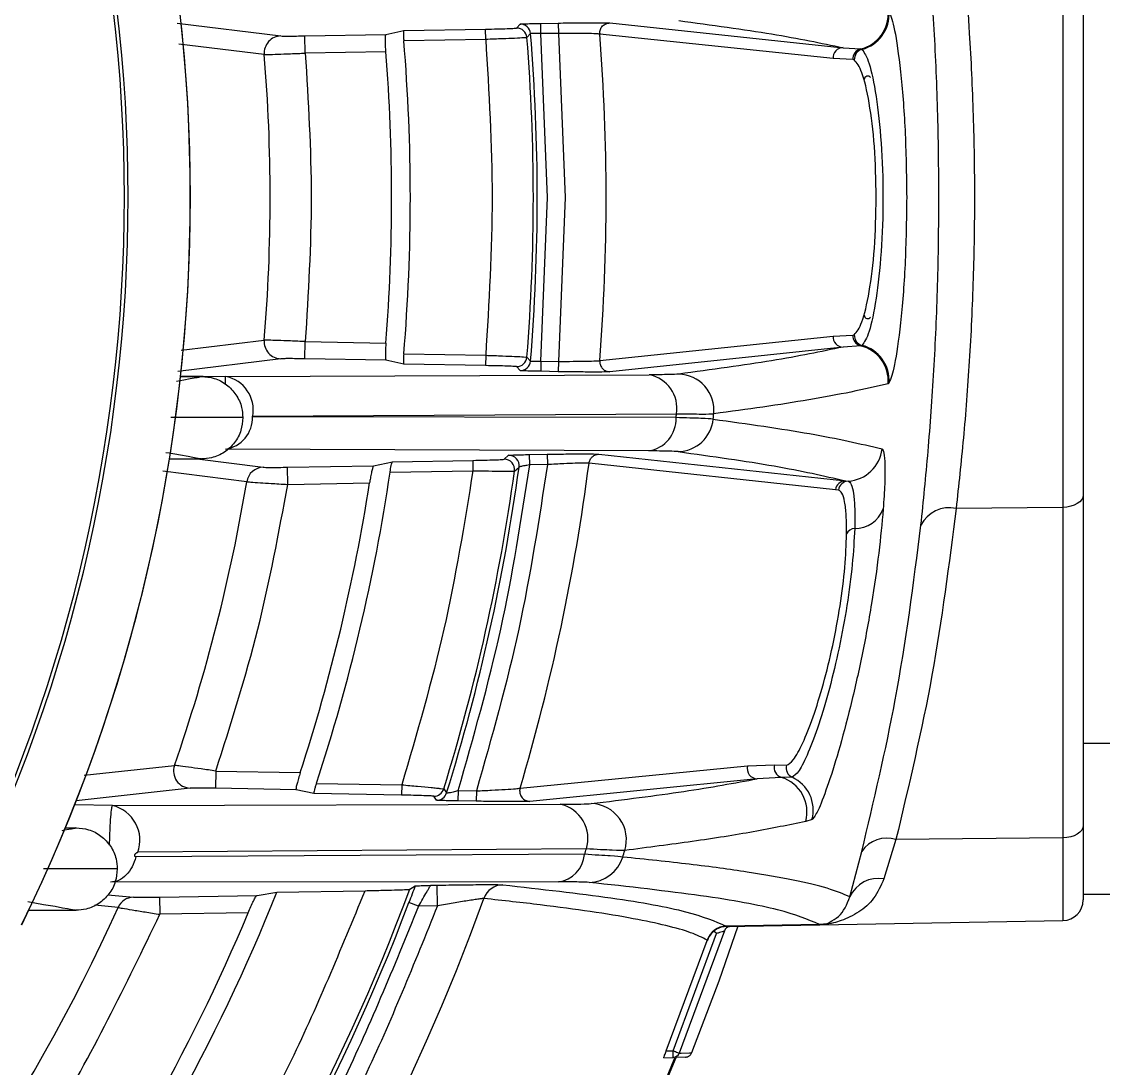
# Model space of a CAD drawing. Extents: x 6 to 134, y 3 to 97.
# Drawn here: x 131.004 to 132.576, y 40.251 to 41.772 of the extents above; entities that cross this region are included whole.
import ezdxf

# ---------------------------------------------------------------- set-up
doc = ezdxf.new("R2010")
doc.units = 0
doc.header["$MEASUREMENT"] = 0
doc.layers.add('OBJECT', color=7, linetype='CONTINUOUS')

msp = doc.modelspace()

# ---------------------------------------------------------------- linework, layer by layer
at = {"layer": 'OBJECT'}
for p, q in [((132.5466, 49.6965), (132.5466, 40.7239)), ((132.5171, 41.9668), (132.5171, 41.0662)), ((131.2302, 41.7694), (131.3809, 41.751)), ((131.5594, 41.7588), (131.6781, 41.7609)), ((131.6784, 41.7459), (131.6781, 41.7609)), ((131.7231, 41.7624), (131.7284, 41.7682)), ((131.7584, 41.7692), (131.7839, 41.7697)), ((131.7587, 41.7543), (131.7584, 41.7692)), ((131.7839, 41.7697), (131.7842, 41.7547)), ((131.8586, 41.7698), (132.1976, 41.7339)), ((131.4158, 41.751), (131.5335, 41.7531)), ((131.4162, 41.7261), (131.4158, 41.751)), ((131.5335, 41.7531), (131.5594, 41.7588)), ((131.6784, 41.7459), (131.5594, 41.7438)), ((131.7436, 41.7544), (131.7383, 41.7486)), ((131.7842, 41.7547), (131.7587, 41.7543)), ((131.7683, 41.5165), (131.7587, 41.7543)), ((131.7842, 41.7547), (131.7938, 41.5165)), ((131.844, 41.7548), (131.844, 41.7537)), ((131.8441, 41.7537), (131.844, 41.7548)), ((131.844, 41.7537), (131.8441, 41.7537)), ((132.1831, 41.718), (131.8441, 41.7537)), ((131.3566, 41.7239), (131.2325, 41.7389)), ((132.1976, 41.7339), (132.2232, 41.7321)), ((132.2232, 41.7321), (132.225, 41.7315)), ((131.5334, 41.7281), (131.4162, 41.7261)), ((132.2119, 41.7166), (132.1831, 41.718)), ((132.2138, 41.7161), (132.2119, 41.7166)), ((131.7587, 41.2788), (131.7683, 41.5165)), ((131.7938, 41.5165), (131.7842, 41.2783)), ((131.2358, 41.2945), (131.3566, 41.3091)), ((131.4158, 41.282), (131.4162, 41.307)), ((131.4162, 41.307), (131.5334, 41.3049)), ((131.8441, 41.2793), (132.1831, 41.315)), ((132.1831, 41.315), (132.2119, 41.3164)), ((132.2119, 41.3164), (132.2138, 41.3169)), ((131.5594, 41.2892), (131.6784, 41.2871)), ((132.1976, 41.2991), (131.8586, 41.2632)), ((132.2232, 41.3009), (132.1976, 41.2991)), ((132.225, 41.3015), (132.2232, 41.3009)), ((131.3809, 41.282), (131.2312, 41.2637)), ((131.5335, 41.2799), (131.4158, 41.282)), ((131.5594, 41.2742), (131.5335, 41.2799)), ((131.6781, 41.2721), (131.5594, 41.2742)), ((131.6784, 41.2871), (131.6781, 41.2721)), ((131.7383, 41.2844), (131.7436, 41.2786)), ((131.7587, 41.2788), (131.7584, 41.2638)), ((131.7587, 41.2788), (131.7842, 41.2783)), ((131.7842, 41.2783), (131.7839, 41.2633)), ((131.844, 41.2793), (131.844, 41.2782)), ((131.844, 41.2782), (131.8441, 41.2793)), ((131.844, 41.2793), (131.8441, 41.2793)), ((131.2353, 41.2574), (131.3003, 41.2563)), ((131.3003, 41.2563), (131.9158, 41.2587)), ((131.7284, 41.2648), (131.7231, 41.2706)), ((131.7839, 41.2633), (131.7584, 41.2638)), ((131.2352, 41.2565), (131.2655, 41.2565)), ((132.263, 41.2458), (132.2643, 41.2468)), ((131.3255, 41.1965), (131.2211, 41.1965)), ((131.9549, 41.1965), (131.3397, 41.1979)), ((131.3398, 41.1987), (131.9555, 41.2021)), ((131.9153, 41.1482), (131.3002, 41.1506)), ((131.219, 41.1365), (131.2655, 41.1365)), ((131.2592, 41.1365), (131.3551, 41.1244)), ((131.5156, 41.1267), (131.5429, 41.1324)), ((131.5429, 41.1324), (131.6595, 41.1345)), ((131.6595, 41.1345), (131.6598, 41.1195)), ((131.7052, 41.136), (131.7117, 41.1418)), ((131.7421, 41.1429), (131.7679, 41.1433)), ((131.7424, 41.1279), (131.7421, 41.1429)), ((131.7679, 41.1433), (131.7681, 41.1283)), ((131.843, 41.1435), (132.201, 41.1049)), ((131.3311, 41.1035), (131.2095, 41.1188)), ((131.3904, 41.1245), (131.5156, 41.1267)), ((131.3908, 41.0995), (131.3904, 41.1245)), ((131.5395, 41.1174), (131.6598, 41.1195)), ((131.7203, 41.119), (131.7268, 41.1248)), ((131.7681, 41.1283), (131.7424, 41.1279)), ((132.1865, 41.0918), (131.8285, 41.1304)), ((131.3908, 41.0995), (131.5096, 41.1016)), ((132.201, 41.1049), (132.2049, 41.1044)), ((132.191, 41.0913), (132.1865, 41.0918)), ((132.5171, 41.0662), (132.3618, 41.0646)), ((132.5171, 41.0662), (132.5171, 40.5862)), ((132.5466, 40.7239), (132.7346, 40.7239)), ((132.5466, 40.7239), (132.5466, 40.5045)), ((132.0589, 40.6906), (132.0978, 40.692)), ((132.0978, 40.692), (132.1153, 40.6916)), ((131.0948, 40.6774), (131.2262, 40.6914)), ((131.2863, 40.6831), (131.2859, 40.6581)), ((131.2863, 40.6831), (131.409, 40.681)), ((131.7284, 40.6583), (132.0589, 40.6906)), ((131.4324, 40.6653), (131.5565, 40.6632)), ((131.5565, 40.6632), (131.5562, 40.6482)), ((132.073, 40.672), (131.7423, 40.6391)), ((132.1079, 40.674), (132.073, 40.672)), ((132.1235, 40.6743), (132.1079, 40.674)), ((131.2492, 40.6582), (131.0832, 40.6399)), ((131.403, 40.6561), (131.2859, 40.6581)), ((131.4288, 40.6504), (131.403, 40.6561)), ((131.5562, 40.6482), (131.4288, 40.6504)), ((131.607, 40.6408), (131.6029, 40.6466)), ((131.6174, 40.6572), (131.6216, 40.6514)), ((131.6384, 40.6548), (131.6381, 40.6398)), ((131.6384, 40.6548), (131.6649, 40.6543)), ((131.6649, 40.6543), (131.6646, 40.6393)), ((131.7283, 40.6584), (131.7277, 40.6541)), ((131.7278, 40.6541), (131.7284, 40.6583)), ((131.7284, 40.6583), (131.7283, 40.6584)), ((131.1361, 40.6331), (131.0812, 40.634)), ((131.1361, 40.6331), (131.7866, 40.6349)), ((131.6646, 40.6393), (131.6381, 40.6398)), ((131.0678, 40.6009), (131.0831, 40.6009)), ((132.1525, 40.6127), (132.1433, 40.6099)), ((132.2744, 40.5836), (132.2569, 40.5265)), ((132.5171, 40.5862), (132.2744, 40.5836)), ((132.5171, 40.5862), (132.5171, 40.466)), ((131.8246, 40.5701), (131.1729, 40.5652)), ((132.2076, 40.5004), (132.2248, 40.5664)), ((131.8221, 40.5622), (131.1701, 40.5586)), ((131.1431, 40.5409), (131.0359, 40.5409)), ((131.7841, 40.5221), (131.1333, 40.5216)), ((131.1295, 40.5033), (131.1665, 40.4999)), ((131.3461, 40.5026), (131.3748, 40.5072)), ((131.3748, 40.5072), (131.5032, 40.5094)), ((131.568, 40.5114), (131.576, 40.5163)), ((131.5986, 40.5172), (131.6078, 40.5174)), ((131.6083, 40.4874), (131.6078, 40.5174)), ((132.5466, 40.5045), (132.7346, 40.5045)), ((131.1443, 40.4851), (131.1104, 40.4883)), ((131.2046, 40.5001), (131.3461, 40.5026)), ((131.2046, 40.5001), (131.2051, 40.4751)), ((131.5809, 40.4869), (131.5669, 40.4922)), ((131.6083, 40.4874), (131.5809, 40.4869)), ((131.0145, 40.4809), (131.0831, 40.4809)), ((131.3334, 40.4774), (131.2051, 40.4751)), ((132.0278, 40.4574), (132.5171, 40.466)), ((132.0279, 40.458), (132.1633, 40.4604)), ((132.1633, 40.4603), (132.0279, 40.4579)), ((132.0279, 40.4579), (132.0279, 40.458)), ((132.0279, 40.4579), (132.0282, 40.4575)), ((131.9508, 40.277), (132.0139, 40.4473)), ((132.0254, 40.451), (131.9597, 40.2733)), ((132.0139, 40.4473), (132.0098, 40.4507)), ((131.9408, 40.2766), (132.0004, 40.4372)), ((132.0004, 40.4372), (132, 40.4377)), ((132, 40.4377), (132, 40.4377)), ((131.9408, 40.2766), (131.9508, 40.277)), ((131.9687, 40.2676), (131.9508, 40.267)), ((131.9597, 40.2733), (131.9625, 40.2734)), ((131.9625, 40.2734), (131.9747, 40.2738)), ((131.9747, 40.2738), (131.9776, 40.2739)), ((131.937, 40.2665), (131.9508, 40.267))]:
    msp.add_line(p, q, dxfattribs=at)
at = {"layer": 'OBJECT', "flags": 128}
for points in [[(131.2291, 41.2497), (131.2397, 41.2515), (131.249, 41.2532), (131.255, 41.2543), (131.259, 41.255), (131.2615, 41.2555), (131.2631, 41.2558), (131.2642, 41.2561), (131.2648, 41.2562), (131.2652, 41.2563), (131.2655, 41.2564), (131.2656, 41.2564), (131.2657, 41.2564), (131.2657, 41.2565), (131.2657, 41.2565), (131.2657, 41.2565), (131.2657, 41.2565), (131.2657, 41.2565), (131.2657, 41.2565), (131.2656, 41.2565), (131.2656, 41.2565), (131.2656, 41.2565), (131.2656, 41.2565), (131.2656, 41.2565), (131.2656, 41.2565), (131.2655, 41.2565), (131.2655, 41.2565), (131.2655, 41.2565)], [(131.2136, 41.146), (131.2185, 41.1452), (131.2351, 41.1423), (131.2459, 41.1404), (131.253, 41.1391), (131.2577, 41.1382), (131.2607, 41.1377), (131.2626, 41.1373), (131.2638, 41.137), (131.2646, 41.1368), (131.2651, 41.1367), (131.2654, 41.1367), (131.2655, 41.1366), (131.2656, 41.1366), (131.2657, 41.1365), (131.2657, 41.1365), (131.2657, 41.1365), (131.2657, 41.1365), (131.2657, 41.1365), (131.2657, 41.1365), (131.2656, 41.1365), (131.2656, 41.1365), (131.2656, 41.1365), (131.2656, 41.1365), (131.2656, 41.1365), (131.2656, 41.1365), (131.2656, 41.1365), (131.2655, 41.1365), (131.2655, 41.1365)], [(132.5466, 41.0842), (132.5461, 41.0807), (132.5444, 41.0774), (132.5417, 41.0743), (132.538, 41.0716), (132.5336, 41.0693), (132.5285, 41.0677), (132.5229, 41.0666), (132.5171, 41.0662)], [(131.0631, 40.597), (131.0665, 40.5976), (131.0726, 40.5987), (131.0765, 40.5994), (131.079, 40.5999), (131.0807, 40.6002), (131.0817, 40.6004), (131.0824, 40.6006), (131.0828, 40.6007), (131.083, 40.6008), (131.0831, 40.6008), (131.0832, 40.6008), (131.0832, 40.6008), (131.0832, 40.6009), (131.0832, 40.6009), (131.0832, 40.6009), (131.0832, 40.6009), (131.0832, 40.6009), (131.0832, 40.6009), (131.0832, 40.6009), (131.0831, 40.6009), (131.0831, 40.6009), (131.0831, 40.6009), (131.0831, 40.6009), (131.0831, 40.6009), (131.0831, 40.6009), (131.0831, 40.6009)], [(132.5466, 40.6042), (132.5461, 40.6007), (132.5444, 40.5974), (132.5417, 40.5943), (132.538, 40.5916), (132.5336, 40.5893), (132.5285, 40.5877), (132.5229, 40.5866), (132.5171, 40.5862)], [(131.013, 40.4935), (131.0361, 40.4895), (131.0526, 40.4867), (131.0635, 40.4847), (131.0706, 40.4835), (131.0752, 40.4826), (131.0782, 40.482), (131.0801, 40.4817), (131.0814, 40.4814), (131.0821, 40.4812), (131.0826, 40.4811), (131.0829, 40.481), (131.0831, 40.481), (131.0832, 40.481), (131.0832, 40.4809), (131.0832, 40.4809), (131.0832, 40.4809), (131.0832, 40.4809), (131.0832, 40.4809), (131.0832, 40.4809), (131.0832, 40.4809), (131.0832, 40.4809), (131.0832, 40.4809), (131.0831, 40.4809), (131.0831, 40.4809), (131.0831, 40.4809), (131.0831, 40.4809), (131.0831, 40.4809), (131.0831, 40.4809)], [(132.0449, 40.4577), (132.0173, 40.3781), (131.9776, 40.2739)]]:
    msp.add_lwpolyline(points, dxfattribs=at)
at = {"layer": 'OBJECT'}
for centre, radius, start, end in [((128.8461, 41.517), 2.3074, 332.557, 27.443), ((128.8461, 41.517), 2.3128, 332.557, 27.443), ((128.8461, 41.517), 2.4031, 333.8964, 26.1036), ((128.8461, 41.517), 2.4032, 0, 26.1036), ((132.2107, 41.7831), 0.0525, 283.7619, 4.4777), ((132.2118, 41.7825), 0.0527, 284.522, 4.0618), ((131.7234, 41.7474), 0.015, 4.6083, 90.9812), ((131.7286, 41.7532), 0.015, 4.7142, 90.9813), ((131.3815, 41.726), 0.025, 91.3766, 184.7414), ((128.8466, 41.5165), 2.901, 355.4106, 4.5894), ((128.8466, 41.5165), 2.9067, 355.3046, 4.6954), ((128.8466, 41.5165), 3.0068, 355.4759, 4.5241), ((128.8466, 41.5165), 3.0068, 355.4759, 4.5241), ((128.8466, 41.5165), 2.7223, 355.2106, 4.7894), ((132.198, 41.719), 0.015, 91.4565, 183.5251), ((132.2268, 41.7175), 0.015, 104.086, 183.5493), ((132.229, 41.7169), 0.0151, 105.171, 182.8184), ((128.8466, 41.5165), 2.5186, 355.2757, 4.7243), ((128.8466, 41.5165), 2.6951, 355.497, 4.503), ((132.2334, 41.6877), 0.005, 32.5681, 180), ((128.8461, 41.517), 2.4032, 333.8964, 0), ((132.2334, 41.3453), 0.005, 180, 327.4319), ((131.3815, 41.307), 0.025, 175.2586, 268.6234), ((132.198, 41.314), 0.015, 176.4749, 268.5435), ((132.2268, 41.3155), 0.015, 176.4507, 255.914), ((132.229, 41.3161), 0.0151, 177.1816, 254.829), ((132.2107, 41.2499), 0.0525, 355.5223, 76.2381), ((132.2118, 41.2505), 0.0527, 355.9382, 75.478), ((131.7234, 41.2856), 0.015, 269.0188, 355.3917), ((131.7286, 41.2798), 0.015, 269.0187, 355.2858), ((131.907, 41.2103), 0.0492, 350.4606, 79.6116), ((131.9575, 41.2073), 0.0525, 354.3245, 88.6356), ((131.2912, 41.2077), 0.0495, 349.5178, 79.3998), ((131.2929, 41.1969), 0.0468, 278.9257, 1.2808), ((131.9079, 41.1947), 0.0471, 279.0525, 2.1605), ((128.8466, 41.5165), 3.1248, 354.1217, 354.2262), ((128.8466, 41.5165), 3.1787, 354.1835, 354.3238), ((131.9568, 41.1995), 0.0524, 271.3029, 354.3252), ((132.202, 41.1568), 0.0525, 273.1693, 353.8866), ((131.7054, 41.121), 0.015, 352.1489, 90.9752), ((131.712, 41.1268), 0.015, 352.2806, 90.9753), ((131.3557, 41.0995), 0.0249, 91.3024, 170.7644), ((128.8466, 41.5165), 2.7223, 341.7801, 351.5688), ((128.8466, 41.5165), 2.901, 342.7691, 352.124), ((128.8466, 41.5165), 2.9067, 342.6845, 352.2558), ((128.8466, 41.5165), 3.0068, 343.4169, 352.6223), ((128.8466, 41.5165), 3.0068, 343.4169, 352.6223), ((128.8466, 41.5165), 2.5186, 340.8757, 350.5623), ((128.8466, 41.5165), 2.6951, 341.9404, 351.1444), ((132.2014, 41.0899), 0.0149, 91.3846, 173.0009), ((132.2058, 41.0895), 0.0149, 93.4369, 173.016), ((132.2153, 41.0788), 0.0433, 268.8437, 339.7683), ((132.3517, 41.02), 0.0457, 77.2302, 153.7643), ((132.215, 41.0221), 0.0134, 92.1852, 155.9316), ((132.1124, 40.6884), 0.015, 165.8108, 252.6806), ((132.1298, 40.688), 0.015, 165.9491, 245.0888), ((131.2499, 40.6833), 0.025, 161.0723, 268.4988), ((132.0734, 40.6869), 0.015, 165.7124, 268.4368), ((132.0926, 40.6237), 0.0526, 344.7379, 73.054), ((132.1017, 40.6264), 0.0526, 344.8982, 65.534), ((131.6031, 40.6616), 0.015, 269.0143, 342.7547), ((131.6073, 40.6558), 0.015, 269.0143, 342.67), ((131.1241, 40.5826), 0.0519, 340.3626, 76.5936), ((131.7757, 40.5849), 0.0512, 343.094, 77.6075), ((131.8303, 40.5834), 0.0525, 342.7989, 88.5417), ((132.2608, 40.5427), 0.0431, 71.6789, 146.7533), ((128.8466, 41.5165), 3.1248, 342.2171, 342.3692), ((128.8466, 41.5165), 3.1787, 342.4546, 342.636), ((131.7779, 40.566), 0.0443, 278.0542, 355.019), ((131.8275, 40.5737), 0.0523, 271.2398, 342.7673), ((132.249, 40.4819), 0.0454, 79.9348, 155.8549), ((128.8466, 41.5165), 2.901, 305.4751, 339.7287), ((128.8466, 41.5165), 2.7223, 308.6592, 338.2371), ((131.7038, 40.4881), 0.0299, 91.2274, 160.5297), ((128.8466, 41.5165), 3.0068, 273.8025, 340.2009), ((128.8466, 41.5165), 2.9067, 305.3048, 339.3669), ((131.167, 40.4751), 0.0248, 91.2344, 156.256), ((132.5166, 40.496), 0.03, 271, 0), ((128.8466, 41.5165), 2.6951, 309.3168, 337.3213), ((128.8466, 41.5165), 2.5186, 314.2236, 335.8244), ((132.0284, 40.428), 0.03, 91.0246, 161.1089), ((132.0284, 40.4279), 0.03, 91.0057, 161.0105), ((132.0348, 40.4478), 0.00997, 103.2781, 129.9374), ((132.1667, 40.4603), 0.00343, 179.3626, 180.6374), ((132.0348, 40.4478), 0.00997, 129.9413, 161.4361), ((131.8791, 40.272), 0.0719, 356.0129, 3.9871), ((128.8406, 41.5323), 3.36, 323.9473, 337.8704), ((128.8466, 41.5165), 3.35, 324.4956, 338.1027)]:
    msp.add_arc(centre, radius, start, end, dxfattribs=at)
for points, knots in [([(132.3369, 41.5165), (132.3366, 41.5591), (132.3358, 41.6446), (132.33, 41.7689), (132.3215, 41.8875), (132.3144, 41.9577), (132.3108, 41.9928)], [0, 0, 0, 0, 0.249549, 0.499969, 0.749833, 1, 1, 1, 1]), ([(132.3618, 41.9684), (132.3644, 41.9454), (132.3694, 41.9009), (132.3759, 41.829), (132.3822, 41.7418), (132.3872, 41.6374), (132.3891, 41.517), (132.3872, 41.3965), (132.3816, 41.2784), (132.3728, 41.165), (132.3655, 41.098), (132.3618, 41.0646)], [0, 0, 0, 0, 0.08716, 0.168378, 0.249872, 0.377197, 0.499566, 0.621999, 0.749352, 0.874781, 1, 1, 1, 1]), ([(132.5466, 41.9488), (132.5466, 41.9183), (132.5466, 41.8561), (132.5466, 41.7501), (132.5466, 41.6358), (132.5466, 41.5165), (132.5466, 41.3972), (132.5466, 41.2829), (132.5466, 41.1769), (132.5466, 41.1147), (132.5466, 41.0842)], [0, 0, 0, 0, 0.119315, 0.243373, 0.370808, 0.5, 0.629192, 0.756627, 0.880685, 1, 1, 1, 1]), ([(132.2643, 41.7862), (132.267, 41.7796), (132.2723, 41.7664), (132.2814, 41.7024), (132.2886, 41.6164), (132.2896, 41.5498), (132.2901, 41.5165)], [0, 0, 0, 0, 0.250566, 0.500351, 0.750175, 1, 1, 1, 1]), ([(131.6781, 41.7609), (131.684, 41.761), (131.6956, 41.7612), (131.7104, 41.7616), (131.7209, 41.7621), (131.7224, 41.7623), (131.7231, 41.7624)], [0, 0, 0, 0, 0.249995, 0.499787, 0.749466, 1, 1, 1, 1]), ([(131.7284, 41.7682), (131.7289, 41.7683), (131.7299, 41.7684), (131.7368, 41.7687), (131.7467, 41.769), (131.7545, 41.7692), (131.7584, 41.7692)], [0, 0, 0, 0, 0.250028, 0.49986, 0.749222, 1, 1, 1, 1]), ([(131.7839, 41.7697), (131.793, 41.7698), (131.8112, 41.7701), (131.8348, 41.7703), (131.8525, 41.7702), (131.8566, 41.77), (131.8586, 41.7698)], [0, 0, 0, 0, 0.250086, 0.50011, 0.750077, 1, 1, 1, 1]), ([(131.844, 41.7548), (131.8442, 41.7567), (131.8445, 41.7596), (131.8463, 41.7631), (131.8482, 41.7655), (131.8506, 41.7674), (131.854, 41.7693), (131.8568, 41.7696), (131.8586, 41.7698)], [0, 0, 0, 0, 0.242732, 0.372412, 0.504175, 0.635331, 0.763259, 1, 1, 1, 1]), ([(131.9588, 41.7733), (132.0064, 41.7669), (132.1016, 41.754), (132.1656, 41.7406), (132.1976, 41.7339)], [0, 0, 0, 0, 0.499771, 1, 1, 1, 1]), ([(131.3809, 41.751), (131.3819, 41.7509), (131.3838, 41.7508), (131.3921, 41.7508), (131.4031, 41.7508), (131.4115, 41.751), (131.4158, 41.751)], [0, 0, 0, 0, 0.249996, 0.499942, 0.749548, 1, 1, 1, 1]), ([(131.5334, 41.7281), (131.5332, 41.7309), (131.5328, 41.7365), (131.5326, 41.744), (131.5327, 41.7496), (131.533, 41.7526), (131.5334, 41.753), (131.5335, 41.7531)], [0, 0, 0, 0, 0.216322, 0.432667, 0.648513, 0.864294, 1, 1, 1, 1]), ([(131.5594, 41.7588), (131.5592, 41.7586), (131.559, 41.7582), (131.5588, 41.7555), (131.5589, 41.7517), (131.5591, 41.7475), (131.5593, 41.7448), (131.5594, 41.7438)], [0, 0, 0, 0, 0.216891, 0.433819, 0.649924, 0.865546, 1, 1, 1, 1]), ([(131.7383, 41.7486), (131.7373, 41.7485), (131.7353, 41.7482), (131.7218, 41.7475), (131.7059, 41.7469), (131.6911, 41.7463), (131.6827, 41.746), (131.6784, 41.7459)], [0, 0, 0, 0, 0.247956, 0.499511, 0.729887, 0.860094, 1, 1, 1, 1]), ([(131.7587, 41.7543), (131.7575, 41.7543), (131.7554, 41.7544), (131.7517, 41.7545), (131.7477, 41.7546), (131.7443, 41.7546), (131.7438, 41.7545), (131.7436, 41.7544)], [0, 0, 0, 0, 0.142656, 0.273844, 0.500996, 0.753142, 1, 1, 1, 1]), ([(131.844, 41.7537), (131.8425, 41.7538), (131.8393, 41.7541), (131.8252, 41.7545), (131.806, 41.7547), (131.7915, 41.7547), (131.7842, 41.7547)], [0, 0, 0, 0, 0.237322, 0.500074, 0.750006, 1, 1, 1, 1]), ([(132.225, 41.7315), (132.2285, 41.7266), (132.2355, 41.7167), (132.2461, 41.6662), (132.2537, 41.5973), (132.2566, 41.5164), (132.2537, 41.4356), (132.2461, 41.3667), (132.2355, 41.3163), (132.2285, 41.3064), (132.225, 41.3015)], [0, 0, 0, 0, 0.125649, 0.250726, 0.375502, 0.500091, 0.624668, 0.749422, 0.874515, 1, 1, 1, 1]), ([(131.3566, 41.7239), (131.3581, 41.7239), (131.3614, 41.7239), (131.3753, 41.7244), (131.3945, 41.7251), (131.409, 41.7257), (131.4162, 41.7261)], [0, 0, 0, 0, 0.235024, 0.499888, 0.74993, 1, 1, 1, 1]), ([(132.2459, 41.5165), (132.2453, 41.5417), (132.2442, 41.5921), (132.236, 41.6563), (132.2251, 41.7028), (132.2176, 41.7117), (132.2138, 41.7161)], [0, 0, 0, 0, 0.249291, 0.498952, 0.749084, 1, 1, 1, 1]), ([(132.2138, 41.3169), (132.2176, 41.3213), (132.2251, 41.3302), (132.236, 41.3767), (132.2442, 41.4409), (132.2453, 41.4913), (132.2459, 41.5165)], [0, 0, 0, 0, 0.250681, 0.500935, 0.750645, 1, 1, 1, 1]), ([(132.2901, 41.5165), (132.2896, 41.4832), (132.2886, 41.4165), (132.2814, 41.3305), (132.2723, 41.2666), (132.267, 41.2534), (132.2643, 41.2468)], [0, 0, 0, 0, 0.24993, 0.499886, 0.749919, 1, 1, 1, 1]), ([(132.3108, 41.0402), (132.3144, 41.0753), (132.3216, 41.1457), (132.33, 41.2641), (132.3358, 41.3885), (132.3366, 41.4738), (132.3369, 41.5165)], [0, 0, 0, 0, 0.250229, 0.500882, 0.749824, 1, 1, 1, 1]), ([(131.4162, 41.307), (131.409, 41.3073), (131.3945, 41.3079), (131.3758, 41.3086), (131.3617, 41.309), (131.3583, 41.3091), (131.3566, 41.3091)], [0, 0, 0, 0, 0.249952, 0.499907, 0.745029, 1, 1, 1, 1]), ([(131.5334, 41.3049), (131.5332, 41.3021), (131.5328, 41.2965), (131.5326, 41.289), (131.5327, 41.2834), (131.533, 41.2804), (131.5334, 41.28), (131.5335, 41.2799)], [0, 0, 0, 0, 0.216322, 0.432667, 0.648513, 0.864294, 1, 1, 1, 1]), ([(131.5594, 41.2892), (131.5592, 41.2875), (131.559, 41.2842), (131.5588, 41.2797), (131.5589, 41.2763), (131.5591, 41.2745), (131.5593, 41.2743), (131.5594, 41.2742)], [0, 0, 0, 0, 0.216296, 0.432618, 0.648381, 0.864066, 1, 1, 1, 1]), ([(132.1976, 41.2991), (132.1656, 41.2924), (132.1016, 41.279), (132.0064, 41.2662), (131.9588, 41.2597)], [0, 0, 0, 0, 0.500229, 1, 1, 1, 1]), ([(131.4158, 41.282), (131.4115, 41.282), (131.4031, 41.2822), (131.3921, 41.2822), (131.3839, 41.2822), (131.3819, 41.2821), (131.3809, 41.282)], [0, 0, 0, 0, 0.250009, 0.499959, 0.749586, 1, 1, 1, 1]), ([(131.6784, 41.2871), (131.6827, 41.287), (131.6911, 41.2867), (131.7059, 41.2861), (131.7218, 41.2855), (131.7353, 41.2848), (131.7373, 41.2845), (131.7383, 41.2844)], [0, 0, 0, 0, 0.140047, 0.270376, 0.500938, 0.75227, 1, 1, 1, 1]), ([(131.7436, 41.2786), (131.7438, 41.2785), (131.7443, 41.2784), (131.7477, 41.2784), (131.7517, 41.2785), (131.7554, 41.2786), (131.7575, 41.2787), (131.7587, 41.2788)], [0, 0, 0, 0, 0.247049, 0.499453, 0.726375, 0.857452, 1, 1, 1, 1]), ([(131.7842, 41.2783), (131.7915, 41.2783), (131.806, 41.2783), (131.8252, 41.2785), (131.8393, 41.2789), (131.8425, 41.2792), (131.844, 41.2793)], [0, 0, 0, 0, 0.250493, 0.500021, 0.76271, 1, 1, 1, 1]), ([(131.844, 41.2782), (131.8442, 41.2763), (131.8445, 41.2734), (131.8464, 41.2699), (131.8483, 41.2675), (131.8506, 41.2656), (131.854, 41.2637), (131.8568, 41.2634), (131.8586, 41.2632)], [0, 0, 0, 0, 0.242728, 0.372403, 0.504163, 0.635317, 0.763246, 1, 1, 1, 1]), ([(131.7231, 41.2706), (131.7224, 41.2707), (131.7209, 41.2709), (131.7104, 41.2714), (131.6956, 41.2718), (131.684, 41.272), (131.6781, 41.2721)], [0, 0, 0, 0, 0.249981, 0.499765, 0.749448, 1, 1, 1, 1]), ([(131.7584, 41.2638), (131.7545, 41.2638), (131.7467, 41.264), (131.7369, 41.2643), (131.7299, 41.2646), (131.7289, 41.2647), (131.7284, 41.2648)], [0, 0, 0, 0, 0.250044, 0.499886, 0.749259, 1, 1, 1, 1]), ([(131.8586, 41.2632), (131.8566, 41.263), (131.8525, 41.2628), (131.8348, 41.2627), (131.8112, 41.2629), (131.793, 41.2632), (131.7839, 41.2633)], [0, 0, 0, 0, 0.249768, 0.499525, 0.74928, 1, 1, 1, 1]), ([(131.9588, 41.2597), (131.9552, 41.2595), (131.948, 41.259), (131.9265, 41.2588), (131.9158, 41.2587)], [0, 0, 0, 0, 0.50157, 1, 1, 1, 1]), ([(131.2655, 41.2565), (131.2718, 41.2559), (131.2847, 41.2548), (131.3025, 41.2451), (131.3165, 41.2303), (131.3244, 41.2131), (131.3252, 41.2014), (131.3255, 41.1965)], [0, 0, 0, 0, 0.19834, 0.412972, 0.627088, 0.843128, 1, 1, 1, 1]), ([(131.3001, 41.2452), (131.3001, 41.2467), (131.3001, 41.2507), (131.3002, 41.255), (131.3002, 41.2559), (131.3003, 41.2563)], [0, 0, 0, 0, 0.211073, 0.590807, 1, 1, 1, 1]), ([(132.263, 41.2458), (132.2458, 41.2418), (132.2121, 41.2339), (132.1502, 41.2226), (132.0839, 41.2121), (132.034, 41.2054), (132.0098, 41.2021)], [0, 0, 0, 0, 0.27038, 0.527173, 0.77038, 1, 1, 1, 1]), ([(131.3255, 41.1965), (131.325, 41.1903), (131.3238, 41.1773), (131.3142, 41.1596), (131.2993, 41.1456), (131.2821, 41.1377), (131.2705, 41.1369), (131.2655, 41.1365)], [0, 0, 0, 0, 0.19834, 0.412972, 0.627088, 0.843128, 1, 1, 1, 1]), ([(131.3397, 41.1979), (131.3397, 41.1979), (131.3396, 41.1979), (131.3395, 41.198), (131.3395, 41.198), (131.3395, 41.1981), (131.3395, 41.1982), (131.3395, 41.1982), (131.3395, 41.1983), (131.3395, 41.1984), (131.3395, 41.1985), (131.3396, 41.1986), (131.3397, 41.1986), (131.3398, 41.1987), (131.3398, 41.1987)], [0, 0, 0, 0, 0.156286, 0.220237, 0.277102, 0.329714, 0.381607, 0.436455, 0.4974, 0.615046, 0.669825, 0.725307, 0.848112, 1, 1, 1, 1]), ([(132.009, 41.1944), (132.0045, 41.1947), (131.9956, 41.1954), (131.9686, 41.1961), (131.9549, 41.1965)], [0, 0, 0, 0, 0.4965939, 1, 1, 1, 1]), ([(131.9555, 41.2021), (131.9694, 41.202), (131.9964, 41.2016), (132.0054, 41.2019), (132.0098, 41.2021)], [0, 0, 0, 0, 0.511472, 1, 1, 1, 1]), ([(132.009, 41.1944), (132.0586, 41.1874), (132.1587, 41.1734), (132.2222, 41.1587), (132.2542, 41.1512)], [0, 0, 0, 0, 0.49662, 1, 1, 1, 1]), ([(131.958, 41.1472), (131.9545, 41.1474), (131.9475, 41.1479), (131.926, 41.1481), (131.9153, 41.1482)], [0, 0, 0, 0, 0.498433, 1, 1, 1, 1]), ([(132.2542, 41.1512), (132.2553, 41.1499), (132.2573, 41.1471), (132.2586, 41.1289), (132.2585, 41.1019), (132.2568, 41.0765), (132.2559, 41.0638)], [0, 0, 0, 0, 0.250785, 0.500021, 0.750017, 1, 1, 1, 1]), ([(131.5395, 41.1174), (131.5397, 41.1191), (131.5403, 41.1225), (131.5412, 41.1271), (131.542, 41.1305), (131.5426, 41.1322), (131.5429, 41.1324), (131.5429, 41.1324)], [0, 0, 0, 0, 0.220978, 0.441917, 0.663512, 0.883733, 1, 1, 1, 1]), ([(131.6595, 41.1345), (131.6654, 41.1346), (131.6771, 41.1348), (131.6921, 41.1352), (131.7027, 41.1357), (131.7043, 41.1359), (131.7052, 41.136)], [0, 0, 0, 0, 0.2500764, 0.4999553, 0.7493875, 1, 1, 1, 1]), ([(131.7117, 41.1418), (131.7122, 41.1419), (131.7133, 41.1421), (131.7204, 41.1424), (131.7304, 41.1427), (131.7382, 41.1428), (131.7421, 41.1429)], [0, 0, 0, 0, 0.249982, 0.499802, 0.74916, 1, 1, 1, 1]), ([(131.7679, 41.1433), (131.777, 41.1435), (131.7953, 41.1438), (131.819, 41.1439), (131.8369, 41.1438), (131.841, 41.1436), (131.843, 41.1435)], [0, 0, 0, 0, 0.25011, 0.500127, 0.750079, 1, 1, 1, 1]), ([(131.8285, 41.1304), (131.8289, 41.1321), (131.8297, 41.1356), (131.8331, 41.1399), (131.8378, 41.1429), (131.8413, 41.1433), (131.843, 41.1435)], [0, 0, 0, 0, 0.241914, 0.5, 0.758086, 1, 1, 1, 1]), ([(131.958, 41.1472), (132.0074, 41.1403), (132.1062, 41.1265), (132.1694, 41.1121), (132.201, 41.1049)], [0, 0, 0, 0, 0.500069, 1, 1, 1, 1]), ([(131.3551, 41.1244), (131.3561, 41.1244), (131.3581, 41.1243), (131.3665, 41.1242), (131.3776, 41.1243), (131.3861, 41.1244), (131.3904, 41.1245)], [0, 0, 0, 0, 0.249944, 0.499855, 0.749377, 1, 1, 1, 1]), ([(131.5156, 41.1267), (131.5153, 41.1264), (131.5147, 41.1257), (131.5134, 41.1212), (131.5119, 41.1148), (131.5106, 41.1078), (131.5099, 41.1033), (131.5096, 41.1016)], [0, 0, 0, 0, 0.215818, 0.431529, 0.649866, 0.870927, 1, 1, 1, 1]), ([(131.6598, 41.1195), (131.6676, 41.1193), (131.6831, 41.119), (131.7, 41.1188), (131.7102, 41.1187), (131.7179, 41.1188), (131.7193, 41.1189), (131.7203, 41.119)], [0, 0, 0, 0, 0.249679, 0.499167, 0.631328, 0.759004, 1, 1, 1, 1]), ([(131.7424, 41.1279), (131.741, 41.1277), (131.7385, 41.1273), (131.7348, 41.1266), (131.7318, 41.126), (131.7295, 41.1255), (131.7275, 41.1251), (131.7271, 41.1249), (131.7268, 41.1248)], [0, 0, 0, 0, 0.17369, 0.315127, 0.500599, 0.634816, 0.762778, 1, 1, 1, 1]), ([(131.8285, 41.1304), (131.8269, 41.1305), (131.8236, 41.1306), (131.8098, 41.1303), (131.7909, 41.1295), (131.7762, 41.1287), (131.7681, 41.1283)], [0, 0, 0, 0, 0.244676, 0.500062, 0.724507, 1, 1, 1, 1]), ([(131.3311, 41.1035), (131.3327, 41.1034), (131.3359, 41.103), (131.3494, 41.102), (131.3644, 41.1011), (131.3782, 41.1003), (131.3865, 41.0998), (131.3908, 41.0995)], [0, 0, 0, 0, 0.242734, 0.499206, 0.71565, 0.849424, 1, 1, 1, 1]), ([(132.2049, 41.1044), (132.2066, 41.1034), (132.2098, 41.1013), (132.213, 41.087), (132.2149, 41.0657), (132.2146, 41.0456), (132.2145, 41.0355)], [0, 0, 0, 0, 0.251652, 0.500767, 0.75093, 1, 1, 1, 1]), ([(132.2028, 41.0276), (132.2027, 41.0369), (132.2026, 41.0557), (132.2001, 41.0753), (132.1963, 41.0885), (132.1928, 41.0904), (132.191, 41.0913)], [0, 0, 0, 0, 0.249435, 0.499655, 0.748628, 1, 1, 1, 1]), ([(132.2559, 41.0638), (132.2541, 41.0432), (132.2503, 41.0019), (132.2395, 40.9267), (132.2253, 40.8497), (132.2085, 40.7756), (132.1909, 40.7099), (132.1743, 40.658), (132.1602, 40.6217), (132.1551, 40.6157), (132.1525, 40.6127)], [0, 0, 0, 0, 0.124845, 0.24983, 0.374893, 0.499994, 0.625063, 0.749967, 0.874602, 1, 1, 1, 1]), ([(132.3618, 41.0646), (132.3516, 40.9838), (132.3312, 40.8225), (132.2933, 40.6631), (132.2744, 40.5836)], [0, 0, 0, 0, 0.501211, 1, 1, 1, 1]), ([(132.2248, 40.5664), (132.2422, 40.6396), (132.2797, 40.7966), (132.3, 40.9554), (132.3108, 41.0402)], [0, 0, 0, 0, 0.466269, 1, 1, 1, 1]), ([(132.1153, 40.6916), (132.1185, 40.6933), (132.1249, 40.6965), (132.1389, 40.7221), (132.1541, 40.7601), (132.1693, 40.809), (132.183, 40.865), (132.1938, 40.9236), (132.201, 40.9809), (132.2022, 41.012), (132.2028, 41.0276)], [0, 0, 0, 0, 0.124906, 0.249953, 0.375023, 0.500104, 0.625117, 0.749959, 0.874676, 1, 1, 1, 1]), ([(132.2145, 41.0355), (132.2136, 41.0187), (132.2118, 40.9853), (132.2038, 40.9241), (132.1923, 40.8617), (132.178, 40.802), (132.1623, 40.7495), (132.1468, 40.7083), (132.1328, 40.6802), (132.1266, 40.6763), (132.1235, 40.6743)], [0, 0, 0, 0, 0.125666, 0.250364, 0.374871, 0.499375, 0.623988, 0.748872, 0.87422, 1, 1, 1, 1]), ([(131.2863, 40.6831), (131.2791, 40.6842), (131.2646, 40.6863), (131.2454, 40.6889), (131.2311, 40.6909), (131.2278, 40.6912), (131.2262, 40.6914)], [0, 0, 0, 0, 0.250031, 0.499961, 0.760477, 1, 1, 1, 1]), ([(131.409, 40.681), (131.4081, 40.6781), (131.4063, 40.6724), (131.4041, 40.6648), (131.4029, 40.6592), (131.4026, 40.6565), (131.4029, 40.6562), (131.403, 40.6561)], [0, 0, 0, 0, 0.226997, 0.454289, 0.67365, 0.882634, 1, 1, 1, 1]), ([(131.4324, 40.6653), (131.4318, 40.6636), (131.4307, 40.6602), (131.4295, 40.6556), (131.4287, 40.6523), (131.4285, 40.6507), (131.4287, 40.6505), (131.4288, 40.6504)], [0, 0, 0, 0, 0.227054, 0.454412, 0.673658, 0.882514, 1, 1, 1, 1]), ([(131.5565, 40.6632), (131.5643, 40.6625), (131.58, 40.6611), (131.597, 40.6595), (131.6072, 40.6585), (131.615, 40.6576), (131.6165, 40.6573), (131.6174, 40.6572)], [0, 0, 0, 0, 0.250292, 0.499691, 0.629693, 0.756482, 1, 1, 1, 1]), ([(131.8316, 40.6359), (131.8788, 40.6417), (131.9734, 40.6535), (132.0397, 40.6658), (132.073, 40.672)], [0, 0, 0, 0, 0.498752, 1, 1, 1, 1]), ([(131.2859, 40.6581), (131.2816, 40.6582), (131.2728, 40.6583), (131.2614, 40.6584), (131.2524, 40.6584), (131.2503, 40.6583), (131.2492, 40.6582)], [0, 0, 0, 0, 0.250216, 0.500123, 0.749996, 1, 1, 1, 1]), ([(131.6029, 40.6466), (131.6026, 40.6467), (131.6022, 40.6468), (131.5983, 40.647), (131.5895, 40.6474), (131.574, 40.6478), (131.5622, 40.6481), (131.5562, 40.6482)], [0, 0, 0, 0, 0.12534, 0.250838, 0.500199, 0.749632, 1, 1, 1, 1]), ([(131.6216, 40.6514), (131.6217, 40.6513), (131.6218, 40.6513), (131.6229, 40.6515), (131.6246, 40.6518), (131.6274, 40.6523), (131.6319, 40.6533), (131.636, 40.6542), (131.6384, 40.6548)], [0, 0, 0, 0, 0.1169477, 0.2384816, 0.3660419, 0.5008821, 0.7108097, 1, 1, 1, 1]), ([(131.6649, 40.6543), (131.6724, 40.6547), (131.6874, 40.6554), (131.7076, 40.6566), (131.7229, 40.6576), (131.7266, 40.6581), (131.7283, 40.6584)], [0, 0, 0, 0, 0.250636, 0.500302, 0.760651, 1, 1, 1, 1]), ([(131.7278, 40.6541), (131.728, 40.6522), (131.7283, 40.6492), (131.7303, 40.6456), (131.7328, 40.6426), (131.7369, 40.6398), (131.7406, 40.6393), (131.7423, 40.6391)], [0, 0, 0, 0, 0.251185, 0.3833, 0.515924, 0.770772, 1, 1, 1, 1]), ([(131.1319, 40.5753), (131.1319, 40.576), (131.132, 40.5839), (131.1326, 40.5993), (131.1337, 40.6174), (131.135, 40.6303), (131.1357, 40.6322), (131.1361, 40.6331)], [0, 0, 0, 0, 0.025066, 0.272558, 0.512831, 0.756489, 1, 1, 1, 1]), ([(131.6381, 40.6398), (131.6342, 40.6398), (131.6262, 40.64), (131.6159, 40.6403), (131.6101, 40.6405), (131.6075, 40.6407), (131.6072, 40.6408), (131.607, 40.6408)], [0, 0, 0, 0, 0.249852, 0.499444, 0.748664, 0.874856, 1, 1, 1, 1]), ([(131.7423, 40.6391), (131.7401, 40.639), (131.7357, 40.6387), (131.7169, 40.6387), (131.6925, 40.6389), (131.6739, 40.6392), (131.6646, 40.6393)], [0, 0, 0, 0, 0.24967, 0.499418, 0.749229, 1, 1, 1, 1]), ([(131.7866, 40.6349), (131.7978, 40.635), (131.8201, 40.6351), (131.8278, 40.6356), (131.8316, 40.6359)], [0, 0, 0, 0, 0.498605, 1, 1, 1, 1]), ([(131.0831, 40.6009), (131.0893, 40.6003), (131.1023, 40.5992), (131.12, 40.5895), (131.134, 40.5747), (131.1419, 40.5575), (131.1427, 40.5458), (131.1431, 40.5409)], [0, 0, 0, 0, 0.1983398, 0.4129718, 0.6270882, 0.8431282, 1, 1, 1, 1]), ([(132.1433, 40.6099), (132.119, 40.6049), (132.0717, 40.5951), (131.9832, 40.5811), (131.9141, 40.5722), (131.8805, 40.5678)], [0, 0, 0, 0, 0.351668, 0.685, 1, 1, 1, 1]), ([(132.5466, 40.6042), (132.5466, 40.5885), (132.5466, 40.5567), (132.5466, 40.5226), (132.5466, 40.5001), (132.5466, 40.4973), (132.5466, 40.496)], [0, 0, 0, 0, 0.246611, 0.5, 0.753389, 1, 1, 1, 1]), ([(131.8805, 40.5678), (131.8759, 40.5678), (131.8665, 40.5678), (131.8387, 40.5693), (131.8246, 40.5701)], [0, 0, 0, 0, 0.4909503, 1, 1, 1, 1]), ([(131.1701, 40.5586), (131.1685, 40.5536), (131.1654, 40.5435), (131.1565, 40.5316), (131.1455, 40.5234), (131.1373, 40.5222), (131.1333, 40.5216)], [0, 0, 0, 0, 0.243821, 0.5, 0.756179, 1, 1, 1, 1]), ([(131.1701, 40.5586), (131.1697, 40.5586), (131.1692, 40.5587), (131.1688, 40.5592), (131.1685, 40.5597), (131.1684, 40.5602), (131.1684, 40.5609), (131.1686, 40.5617), (131.1691, 40.5626), (131.1698, 40.5636), (131.1708, 40.5645), (131.1719, 40.565), (131.1726, 40.5651), (131.1729, 40.5652)], [0, 0, 0, 0, 0.133108, 0.191582, 0.24826, 0.311447, 0.370773, 0.432307, 0.501538, 0.620741, 0.752075, 0.875584, 1, 1, 1, 1]), ([(131.8775, 40.5582), (131.873, 40.5587), (131.8638, 40.5596), (131.8361, 40.5613), (131.8221, 40.5622)], [0, 0, 0, 0, 0.493198, 1, 1, 1, 1]), ([(132.2076, 40.5004), (132.1978, 40.5046), (132.1782, 40.5129), (132.1275, 40.5249), (132.0609, 40.5366), (131.9789, 40.5477), (131.9108, 40.5548), (131.8775, 40.5582)], [0, 0, 0, 0, 0.202277, 0.401502, 0.603952, 0.805948, 1, 1, 1, 1]), ([(131.1431, 40.5409), (131.1425, 40.5347), (131.1414, 40.5217), (131.1317, 40.5039), (131.1168, 40.49), (131.0997, 40.4821), (131.088, 40.4812), (131.0831, 40.4809)], [0, 0, 0, 0, 0.19834, 0.412972, 0.627088, 0.843128, 1, 1, 1, 1]), ([(131.8287, 40.5215), (131.825, 40.5217), (131.8176, 40.5221), (131.7953, 40.5221), (131.7841, 40.5221)], [0, 0, 0, 0, 0.498503, 1, 1, 1, 1]), ([(132.1633, 40.4604), (132.1463, 40.4675), (132.1123, 40.4818), (132.0008, 40.5022), (131.886, 40.5151), (131.8287, 40.5215)], [0, 0, 0, 0, 0.333336, 0.666886, 1, 1, 1, 1]), ([(132.2569, 40.5265), (132.2525, 40.5166), (132.2436, 40.4967), (132.2211, 40.4774), (132.1954, 40.4653), (132.18, 40.4613), (132.1668, 40.4604), (132.1647, 40.4603), (132.1637, 40.4603), (132.1633, 40.4603)], [0, 0, 0, 0, 0.249938, 0.500626, 0.749427, 0.968478, 0.986305, 0.993526, 1, 1, 1, 1]), ([(130.5174, 39.2201), (130.584, 39.2706), (130.7247, 39.3774), (130.9183, 39.5663), (131.1005, 39.779), (131.2599, 40.0093), (131.3974, 40.2525), (131.468, 40.4239), (131.5032, 40.5094)], [0, 0, 0, 0, 0.152358, 0.321763, 0.491983, 0.662214, 0.831613, 1, 1, 1, 1]), ([(131.5032, 40.5094), (131.5109, 40.5096), (131.5263, 40.5099), (131.5467, 40.5104), (131.5612, 40.5109), (131.5672, 40.5112), (131.5678, 40.5114), (131.568, 40.5114)], [0, 0, 0, 0, 0.238726, 0.477735, 0.707734, 0.921559, 1, 1, 1, 1]), ([(131.576, 40.5163), (131.5745, 40.5125), (131.5717, 40.5049), (131.5685, 40.4965), (131.5669, 40.4922)], [0, 0, 0, 0, 0.499885, 1, 1, 1, 1]), ([(131.576, 40.5163), (131.5762, 40.5163), (131.577, 40.5165), (131.5856, 40.5168), (131.5939, 40.5171), (131.5986, 40.5172)], [0, 0, 0, 0, 0.118323, 0.498393, 1, 1, 1, 1]), ([(131.5809, 40.4869), (131.583, 40.4906), (131.5872, 40.4979), (131.592, 40.5063), (131.5952, 40.5118), (131.597, 40.5149), (131.5982, 40.5168), (131.5985, 40.5171), (131.5986, 40.5172)], [0, 0, 0, 0, 0.250064, 0.499104, 0.634957, 0.762997, 0.884268, 1, 1, 1, 1]), ([(131.6078, 40.5174), (131.6191, 40.5176), (131.6418, 40.518), (131.6718, 40.5182), (131.6951, 40.5183), (131.7005, 40.518), (131.7032, 40.5179)], [0, 0, 0, 0, 0.250172, 0.500067, 0.749912, 1, 1, 1, 1]), ([(131.7032, 40.5179), (131.7588, 40.5116), (131.8703, 40.4991), (131.9784, 40.4791), (132.0114, 40.465), (132.0279, 40.458)], [0, 0, 0, 0, 0.33303, 0.66664, 1, 1, 1, 1]), ([(131.6083, 40.4874), (131.5745, 40.4036), (131.5063, 40.2345), (131.3739, 39.9924), (131.2182, 39.7591), (131.038, 39.5389), (130.8353, 39.335), (130.6127, 39.1512), (130.3733, 38.9901), (130.1203, 38.8536), (129.8579, 38.7434), (129.59, 38.6604), (129.3203, 38.6022), (129.1388, 38.5848), (129.0488, 38.5762)], [0, 0, 0, 0, 0.080321, 0.16194, 0.244772, 0.329378, 0.414487, 0.5, 0.585518, 0.670628, 0.755228, 0.838065, 0.919682, 1, 1, 1, 1]), ([(131.1665, 40.4999), (131.1669, 40.4999), (131.1678, 40.4998), (131.1717, 40.4998), (131.1792, 40.4998), (131.1913, 40.4999), (131.2002, 40.5), (131.2046, 40.5001)], [0, 0, 0, 0, 0.12471, 0.250582, 0.500023, 0.749127, 1, 1, 1, 1]), ([(131.3334, 40.4774), (131.3347, 40.4804), (131.3373, 40.4866), (131.3411, 40.4946), (131.3441, 40.5003), (131.3456, 40.5024), (131.346, 40.5025), (131.3461, 40.5026)], [0, 0, 0, 0, 0.243971, 0.488094, 0.725805, 0.945379, 1, 1, 1, 1]), ([(131.6757, 40.498), (131.675, 40.498), (131.6736, 40.4979), (131.6686, 40.4972), (131.6614, 40.4962), (131.6495, 40.4944), (131.6315, 40.4915), (131.616, 40.4888), (131.6083, 40.4874)], [0, 0, 0, 0, 0.116905, 0.238656, 0.366334, 0.50085, 0.750249, 1, 1, 1, 1]), ([(132, 40.4377), (131.9929, 40.4413), (131.9789, 40.4484), (131.9423, 40.4587), (131.8942, 40.4689), (131.8331, 40.479), (131.761, 40.4887), (131.7038, 40.495), (131.6757, 40.498)], [0, 0, 0, 0, 0.168843, 0.335534, 0.500076, 0.67255, 0.839189, 1, 1, 1, 1]), ([(132.1633, 40.4604), (132.1634, 40.4604), (132.1635, 40.4604), (132.1638, 40.4604), (132.1644, 40.4604), (132.1746, 40.4611), (132.1774, 40.4637), (132.1965, 40.4731), (132.2032, 40.4896), (132.2076, 40.5004)], [0, 0, 0, 0, 0.001143, 0.002301, 0.004791, 0.010681, 0.246792, 0.502026, 1, 1, 1, 1]), ([(131.5809, 40.4869), (131.5446, 40.3981), (131.4716, 40.2199), (131.3291, 39.9673), (131.1634, 39.7282), (130.9741, 39.5074), (130.7658, 39.3055), (130.6119, 39.1898), (130.5352, 39.1321)], [0, 0, 0, 0, 0.165711, 0.332438, 0.5, 0.667551, 0.834284, 1, 1, 1, 1]), ([(130.5867, 39.6171), (130.5963, 39.6249), (130.6946, 39.7051), (130.8525, 39.8901), (131.0555, 40.1671), (131.1554, 40.3727), (131.2051, 40.4751)], [0, 0, 0, 0, 0.034671, 0.357395, 0.680118, 1, 1, 1, 1]), ([(131.1443, 40.4851), (131.1459, 40.4847), (131.1493, 40.4841), (131.1638, 40.4816), (131.1832, 40.4785), (131.1978, 40.4762), (131.2051, 40.4751)], [0, 0, 0, 0, 0.240543, 0.49972, 0.749495, 1, 1, 1, 1]), ([(132.0282, 40.4575), (132.0265, 40.4573), (132.023, 40.4571), (132.0164, 40.4552), (132.0125, 40.4525), (132.0098, 40.4507)], [0, 0, 0, 0, 0.252438, 0.503212, 1, 1, 1, 1]), ([(132.0282, 40.4575), (132.0299, 40.4575), (132.0325, 40.4575), (132.0343, 40.4577), (132.0346, 40.4577), (132.0347, 40.4578)], [0, 0, 0, 0, 0.4994411, 0.7515838, 1, 1, 1, 1]), ([(132.0098, 40.4507), (132.0072, 40.4481), (132.0032, 40.4442), (132.0011, 40.439), (132.0004, 40.4372)], [0, 0, 0, 0, 0.649575, 1, 1, 1, 1]), ([(132.0254, 40.451), (132.0253, 40.4509), (132.0251, 40.4508), (132.0241, 40.4504), (132.0219, 40.4496), (132.0182, 40.4486), (132.0153, 40.4477), (132.0139, 40.4473)], [0, 0, 0, 0, 0.11775, 0.236264, 0.479967, 0.736404, 1, 1, 1, 1]), ([(131.937, 40.2665), (131.937, 40.2666), (131.937, 40.2668), (131.9375, 40.2683), (131.9384, 40.2705), (131.9395, 40.2734), (131.9403, 40.2755), (131.9408, 40.2766)], [0, 0, 0, 0, 0.1904217, 0.3807211, 0.5749499, 0.7832945, 1, 1, 1, 1]), ([(131.9508, 40.277), (131.9508, 40.277), (131.951, 40.2769), (131.9516, 40.2767), (131.9526, 40.2762), (131.9547, 40.2754), (131.957, 40.2745), (131.9586, 40.2738), (131.9595, 40.2734), (131.9596, 40.2733), (131.9597, 40.2733)], [0, 0, 0, 0, 0.0137271, 0.0378993, 0.1174757, 0.2413191, 0.4997717, 0.69536, 0.8341423, 1, 1, 1, 1]), ([(131.9597, 40.2733), (131.9593, 40.2724), (131.9584, 40.2707), (131.9562, 40.2687), (131.9536, 40.2673), (131.9517, 40.2671), (131.9508, 40.267)], [0, 0, 0, 0, 0.249965, 0.499959, 0.749975, 1, 1, 1, 1]), ([(131.9687, 40.2676), (131.9693, 40.2677), (131.9704, 40.2678), (131.972, 40.2682), (131.9735, 40.269), (131.9748, 40.2699), (131.976, 40.2711), (131.977, 40.2724), (131.9774, 40.2734), (131.9776, 40.2739)], [0, 0, 0, 0, 0.143842, 0.287685, 0.431527, 0.575369, 0.719212, 0.85775, 1, 1, 1, 1])]:
    msp.add_open_spline(points, degree=3, knots=knots, dxfattribs=at)
for points in [[(131.6784, 41.7459), (131.683, 41.6694), (131.6923, 41.5165), (131.683, 41.3636), (131.6784, 41.2871)], [(131.4162, 41.7261), (131.4205, 41.6562), (131.429, 41.5165), (131.4205, 41.3768), (131.4162, 41.307)], [(131.6598, 41.1195), (131.6473, 41.0423), (131.6223, 40.8881), (131.5784, 40.7382), (131.5565, 40.6632)], [(131.6384, 40.6548), (131.6606, 40.7325), (131.7051, 40.8881), (131.73, 41.0479), (131.7424, 41.1279)], [(131.7681, 41.1283), (131.7558, 41.0483), (131.7312, 40.8881), (131.687, 40.7322), (131.6649, 40.6543)], [(131.2863, 40.6831), (131.3081, 40.7514), (131.3516, 40.8881), (131.3777, 41.029), (131.3908, 41.0995)]]:
    msp.add_open_spline(points, degree=3, dxfattribs=at)

doc.saveas('drawing.dxf')
